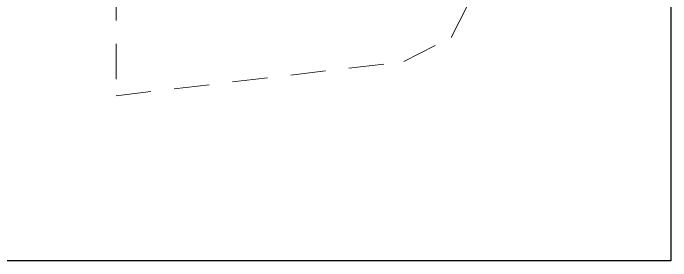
# Model space of a CAD drawing. Header units: millimetres. Extents: x 898 to 1196, y 229 to 443.
# Drawn here: x 1146.2 to 1190.73, y 378.45 to 395.24 of the extents above; entities that cross this region are included whole.
import ezdxf

# ---------------------------------------------------------------- set-up
doc = ezdxf.new("R2010")
doc.units = ezdxf.units.MM
doc.linetypes.add('Projeté', pattern=[3.96875, 2.38125, -1.5875])
doc.layers.get('DEFPOINTS').update_dxf_attribs({"color": 53})
doc.layers.add('A-FLOR-OVHD', color=1, linetype='Projeté', lineweight=18)

msp = doc.modelspace()

# ---------------------------------------------------------------- linework, layer by layer
at = {"layer": 'A-FLOR-OVHD'}
for p, q in [((1153.163, 416.968), (1153.163, 389.644)), ((1175.862, 393.591), (1177.3, 396.457)), ((1172.658, 391.952), (1175.862, 393.591)), ((1153.163, 389.644), (1172.658, 391.952))]:
    msp.add_line(p, q, dxfattribs=at)
at = {"layer": 'DEFPOINTS'}
msp.add_lwpolyline([(1140.728, 428.45), (1190.728, 428.45), (1190.728, 378.45), (1140.728, 378.45)], close=True, dxfattribs=at)

doc.saveas('drawing.dxf')
